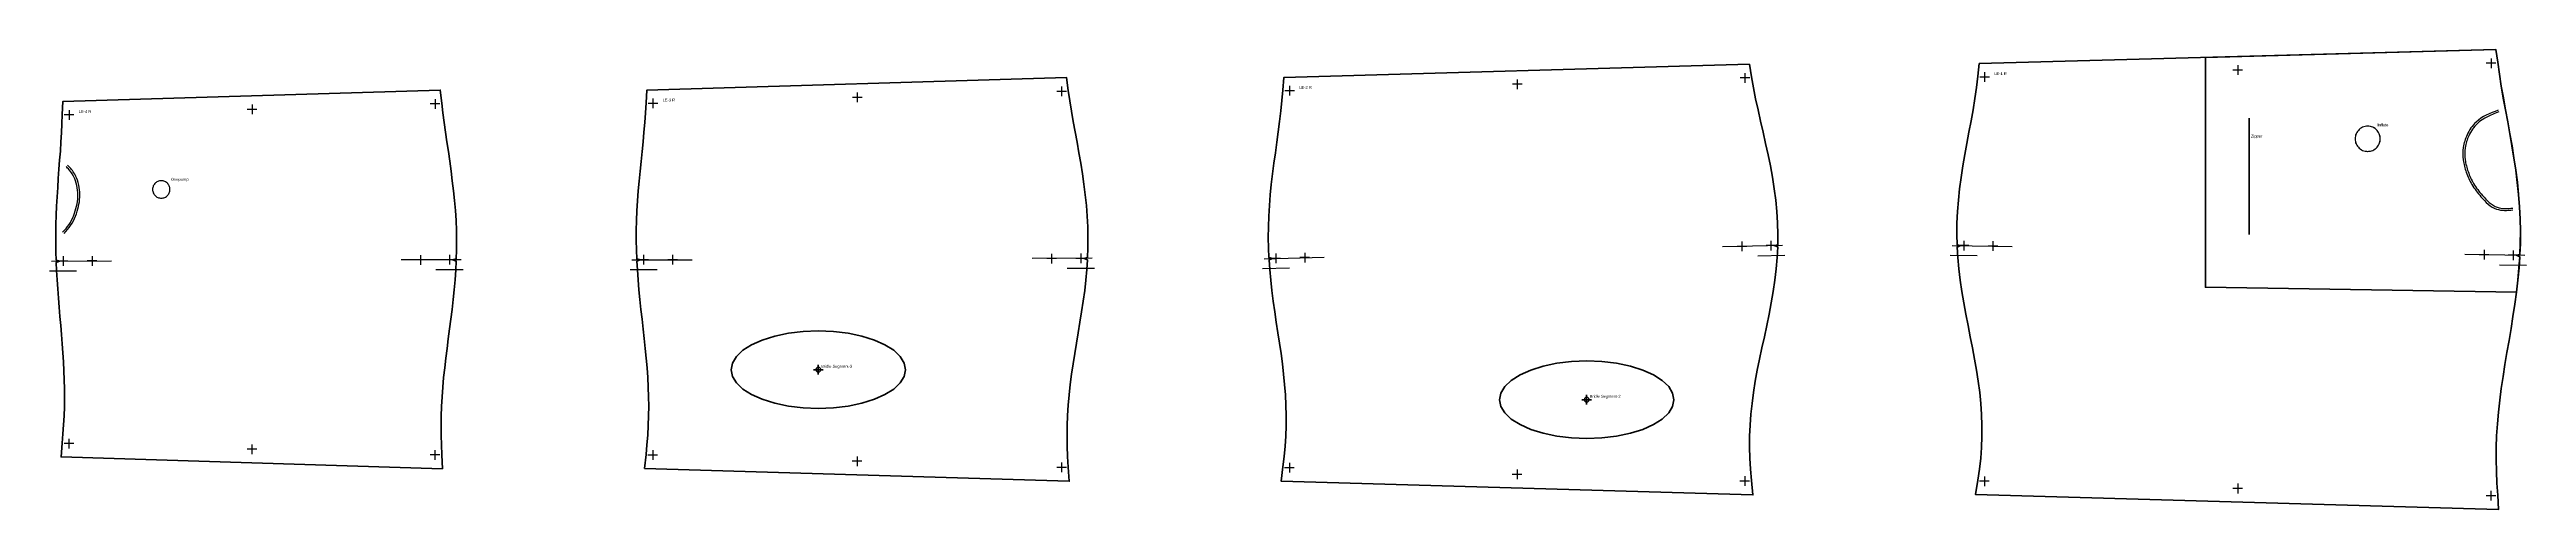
# Model space of a CAD drawing. Header units: millimetres. Extents: x -5624 to 7569, y -5370 to 2464.
# Drawn here: x -2742 to -184, y -238 to 237 of the extents above; entities that cross this region are included whole.
import ezdxf

# ---------------------------------------------------------------- set-up
doc = ezdxf.new("R2010")
doc.units = ezdxf.units.MM
doc.layers.add('CUT', color=6, linetype='Continuous', lineweight=50)
doc.layers.add('DRILL', color=2, linetype='Continuous', lineweight=35)
doc.layers.add('PEN', color=5, linetype='Continuous')
doc.layers.add('TEXT', color=3, linetype='Continuous')

# ---------------------------------------------------------------- blocks, each defined once
blk = doc.blocks.new('dacron UV-LE-1_(8)')
at = {"layer": 'CUT'}
blk.add_lwpolyline([(6.9, 1), (8.7, -11.3), (10.6, -23.6), (12.8, -35.9), (15, -48.2), (17.3, -60.6), (19.5, -73), (21.7, -85.5), (23.7, -97.9), (25.6, -110.5), (27.2, -123), (28.5, -135.6), (29.5, -148.2), (30.2, -160.8), (30.4, -173.4), (30.3, -186.1), (29.9, -197.5), (26.3, -198.4), (29.7, -199.8), (29, -211.3), (27.8, -223.9), (26.3, -236.5), (24.6, -249), (22.7, -261.5), (20.7, -274), (18.6, -286.4), (16.5, -298.8), (14.4, -311.2), (12.4, -323.5), (10.6, -335.8), (9, -348.1), (7.7, -360.3), (6.6, -372.5), (5.8, -384.8), (5.4, -397), (5.3, -409.2), (5.5, -421.5), (6, -433.7), (6.9, -446.1), (7.8, -460.8), (-532.2, -445.5), (-530, -430.7), (-528.3, -419.3), (-527, -408), (-526.2, -396.7), (-525.7, -385.4), (-525.7, -374), (-526, -362.7), (-526.8, -351.3), (-528, -340), (-529.5, -328.5), (-531.3, -317.1), (-533.3, -305.6), (-535.5, -294), (-537.8, -282.5), (-540.1, -270.9), (-542.4, -259.2), (-544.5, -247.5), (-546.5, -235.8), (-548.2, -224.1), (-549.6, -212.3), (-550.7, -200.5), (-551.3, -189.9), (-547.9, -188.4), (-551.4, -187.5), (-551.6, -176.9), (-551.5, -165.1), (-551, -153.2), (-550, -141.4), (-548.8, -129.6), (-547.2, -117.9), (-545.4, -106.1), (-543.4, -94.4), (-541.2, -82.8), (-539.1, -71.1), (-536.9, -59.5), (-534.9, -48), (-533, -36.5), (-531.3, -25), (-529.9, -13.4), (-528.4, -0.4), (5.1, 14.1), (6.9, 1)], dxfattribs=at)
at = {"layer": 'PEN'}
for p, q in [((5, 0), (-5, 0)), ((0, 5), (0, -5)), ((-518, -14.3), (-528, -14.3)), ((-523, -9.3), (-523, -19.3)), ((-256.5, -7.1), (-266.5, -7.1)), ((-261.5, -2.1), (-261.5, -12.1)), ((-558.5, -198.2), (-530.5, -198.7)), ((-556.4, -188.2), (-494.4, -189.3)), ((-539.4, -188.4), (-549.4, -188.4)), ((-544.4, -183.4), (-544.4, -193.4)), ((-509.4, -188.9), (-519.4, -188.9)), ((-514.4, -183.9), (-514.4, -193.9)), ((34.8, -198.5), (-27.2, -197.4)), ((-2.2, -197.8), (-12.2, -197.8)), ((-7.2, -192.8), (-7.2, -202.8)), ((27.8, -198.3), (17.8, -198.3)), ((22.8, -193.3), (22.8, -203.3)), ((8.6, -208.1), (36.6, -208.6)), ((-518.1, -431.7), (-528.1, -431.7)), ((-523.1, -426.7), (-523.1, -436.7)), ((-261.6, -434.2), (-261.6, -444.2)), ((-256.6, -439.2), (-266.6, -439.2)), ((4.9, -446.6), (-5.1, -446.6)), ((-0.1, -441.6), (-0.1, -451.6))]:
    blk.add_line(p, q, dxfattribs=at)
blk.add_lwpolyline([(-249.9, -56.8), (-249.9, -176.8)], dxfattribs=at)
blk.add_lwpolyline([(-127.3, -65.1), (-128.7, -65.1), (-130, -65.4), (-131.3, -65.7), (-132.6, -66.2), (-133.8, -66.8), (-135, -67.6), (-136, -68.4), (-137, -69.4), (-137.8, -70.4), (-138.6, -71.6), (-139.2, -72.8), (-139.7, -74.1), (-140, -75.4), (-140.3, -76.7), (-140.3, -78.1), (-140.3, -79.4), (-140, -80.8), (-139.7, -82.1), (-139.2, -83.4), (-138.6, -84.6), (-137.8, -85.7), (-137, -86.8), (-136, -87.7), (-135, -88.6), (-133.8, -89.3), (-132.6, -90), (-131.3, -90.4), (-130, -90.8), (-128.7, -91), (-127.3, -91.1), (-126, -91), (-124.6, -90.8), (-123.3, -90.4), (-122, -90), (-120.8, -89.3), (-119.7, -88.6), (-118.6, -87.7), (-117.7, -86.8), (-116.8, -85.7), (-116.1, -84.6), (-115.5, -83.4), (-115, -82.1), (-114.6, -80.8), (-114.4, -79.4), (-114.3, -78.1), (-114.4, -76.7), (-114.6, -75.4), (-115, -74.1), (-115.5, -72.8), (-116.1, -71.6), (-116.8, -70.4), (-117.7, -69.4), (-118.6, -68.4), (-119.7, -67.6), (-120.8, -66.8), (-122, -66.2), (-123.3, -65.7), (-124.6, -65.4), (-126, -65.1)], close=True, dxfattribs=at)
for points in [[(7.3, -48.5), (-15.5, -60.8), (-24.7, -74), (-28.6, -87), (-28.7, -99.9), (-25.5, -112.7), (-19.7, -125.3), (-10.4, -137.9), (5.7, -150.7), (22.5, -151.6)], [(8.2, -50.2), (-14.1, -62.4), (-22.9, -74.9), (-26.6, -87.3), (-26.7, -99.7), (-23.6, -112), (-18, -124.3), (-8.9, -136.5), (6.5, -148.8), (22.6, -149.6)]]:
    blk.add_spline(points, degree=3, dxfattribs=at)
at = {"layer": 'TEXT'}
for s, p in [('LE-1 R', (-513, -12.3)), ('Zipper', (-247.9, -76.8)), ('Inflate', (-117.3, -65.1))]:
    blk.add_text(s, height=3, dxfattribs=at).set_placement(p)
blk = doc.blocks.new('dacron UV-LE-2_(9)')
at = {"layer": 'CUT'}
blk.add_lwpolyline([(6.9, 1.2), (8.9, -10.3), (11.1, -21.7), (13.6, -33.1), (16.1, -44.6), (18.8, -56.1), (21.4, -67.7), (23.9, -79.3), (26.3, -90.9), (28.5, -102.6), (30.4, -114.4), (31.9, -126.1), (33, -138), (33.8, -149.8), (34.1, -161.6), (33.9, -172.3), (30.4, -173.2), (33.9, -174.6), (33.3, -185.3), (32.3, -197.1), (30.9, -208.9), (29.2, -220.7), (27.2, -232.4), (24.9, -244.1), (22.5, -255.7), (20.1, -267.3), (17.6, -278.9), (15.1, -290.4), (12.8, -301.9), (10.7, -313.3), (8.9, -324.7), (7.4, -336.1), (6.2, -347.4), (5.3, -358.7), (4.9, -370.1), (4.8, -381.4), (5.1, -392.8), (5.8, -404.2), (6.9, -415.7), (8.2, -430.6), (-479, -416.3), (-477.2, -401.7), (-475.9, -391), (-474.9, -380.4), (-474.2, -369.8), (-473.8, -359.2), (-473.8, -348.6), (-474, -338), (-474.5, -327.4), (-475.3, -316.7), (-476.3, -306.1), (-477.6, -295.4), (-479, -284.6), (-480.6, -273.9), (-482.2, -263.1), (-483.9, -252.3), (-485.5, -241.4), (-487, -230.5), (-488.4, -219.6), (-489.7, -208.7), (-490.7, -197.8), (-491.4, -188), (-488, -186.5), (-491.5, -185.6), (-491.9, -175.8), (-492.2, -164.8), (-492.1, -153.9), (-491.7, -142.9), (-491.1, -131.9), (-490.2, -120.9), (-489.1, -110), (-487.8, -99.1), (-486.4, -88.2), (-484.9, -77.3), (-483.4, -66.5), (-481.9, -55.6), (-480.5, -44.9), (-479.2, -34.1), (-478.1, -23.4), (-477.2, -12.7), (-476, 0.6), (4.6, 14.1), (6.9, 1.2)], dxfattribs=at)
at = {"layer": 'DRILL'}
for p, q in [((-158.4, -332.3), (-168.4, -332.3)), ((-163.4, -327.3), (-163.4, -337.3))]:
    blk.add_line(p, q, dxfattribs=at)
at = {"layer": 'PEN'}
for p, q in [((5, 0), (-5, 0)), ((0, 5), (0, -5)), ((-465.2, -13.3), (-475.2, -13.3)), ((-470.2, -8.3), (-470.2, -18.3)), ((-230.1, -6.6), (-240.1, -6.6)), ((-235.1, -1.6), (-235.1, -11.6)), ((38.9, -172.9), (-23.1, -174.5)), ((1.9, -174), (-8.1, -174)), ((-3.1, -169), (-3.1, -179)), ((31.9, -173.2), (21.9, -173.2)), ((26.9, -168.2), (26.9, -178.2)), ((-498.2, -196.8), (-470.2, -196)), ((-496.5, -186.7), (-434.5, -185.1)), ((-479.5, -186.4), (-489.5, -186.4)), ((-484.5, -181.4), (-484.5, -191.4)), ((-449.5, -185.6), (-459.5, -185.6)), ((-454.5, -180.6), (-454.5, -190.6)), ((13.2, -183.6), (41.2, -182.9)), ((-158.4, -332.3), (-168.4, -332.3)), ((-163.4, -327.3), (-163.4, -337.3)), ((-465.3, -402.5), (-475.3, -402.5)), ((-470.3, -397.5), (-470.3, -407.5)), ((-235.2, -404.4), (-235.2, -414.4)), ((-230.2, -409.4), (-240.2, -409.4)), ((4.9, -416.3), (-5.1, -416.3)), ((-0.1, -411.3), (-0.1, -421.3))]:
    blk.add_line(p, q, dxfattribs=at)
at = {"layer": 'TEXT'}
blk.add_text('LE-2 R', height=3, dxfattribs=at).set_placement((-460.2, -11.3))
at = {"layer": 'text'}
blk.add_text('Bridle Segment-2', height=3, dxfattribs=at).set_placement((-160.4, -330.3))
blk = doc.blocks.new('dacron UV-LE-3_(10)')
at = {"layer": 'CUT'}
blk.add_lwpolyline([(6.9, 1), (8.5, -9.7), (10.1, -20.4), (12, -31.1), (13.9, -41.8), (15.9, -52.5), (17.8, -63.3), (19.7, -74.2), (21.5, -85), (23.1, -95.9), (24.4, -106.9), (25.6, -117.8), (26.4, -128.8), (27, -139.8), (27.2, -150.8), (27.1, -161.8), (26.8, -171.7), (23.2, -172.5), (26.6, -174), (26, -183.8), (25, -194.8), (23.8, -205.7), (22.3, -216.7), (20.7, -227.5), (18.9, -238.4), (17.1, -249.2), (15.3, -260), (13.5, -270.7), (11.8, -281.5), (10.3, -292.1), (8.9, -302.8), (7.7, -313.4), (6.8, -324.1), (6.1, -334.7), (5.7, -345.3), (5.6, -355.9), (5.8, -366.5), (6.2, -377.2), (6.9, -387.9), (7.8, -402.6), (-430.6, -389.3), (-429.2, -374.9), (-428.2, -364.9), (-427.4, -355), (-426.8, -345.1), (-426.5, -335.2), (-426.3, -325.2), (-426.5, -315.3), (-426.8, -305.4), (-427.3, -295.4), (-428, -285.4), (-428.9, -275.4), (-429.9, -265.4), (-431, -255.3), (-432.1, -245.4), (-433.3, -235.2), (-434.4, -225.1), (-435.5, -215), (-436.5, -204.8), (-437.4, -194.6), (-438.1, -184.4), (-438.6, -175.4), (-435.2, -173.9), (-438.7, -173.1), (-439.1, -164), (-439.2, -153.8), (-439.2, -143.6), (-438.9, -133.4), (-438.5, -123.2), (-437.9, -113), (-437.2, -102.8), (-436.3, -92.6), (-435.3, -82.4), (-434.3, -72.3), (-433.3, -62.2), (-432.3, -52.2), (-431.3, -42.1), (-430.4, -32), (-429.7, -22), (-429.1, -12), (-428.3, 1.4), (5.1, 14.2), (6.9, 1)], dxfattribs=at)
at = {"layer": 'DRILL'}
for p, q in [((-246.3, -287.4), (-256.3, -287.4)), ((-251.3, -282.4), (-251.3, -292.4))]:
    blk.add_line(p, q, dxfattribs=at)
at = {"layer": 'PEN'}
for p, q in [((5, 0), (-5, 0)), ((0, 5), (0, -5)), ((-417.1, -12.4), (-427.1, -12.4)), ((-422.1, -7.4), (-422.1, -17.4)), ((-206.1, -6.2), (-216.1, -6.2)), ((-211.1, -1.2), (-211.1, -11.2)), ((-443.7, -174), (-381.7, -173.8)), ((-426.7, -173.9), (-436.7, -173.9)), ((-431.7, -168.9), (-431.7, -178.9)), ((-396.7, -173.8), (-406.7, -173.8)), ((-401.7, -168.8), (-401.7, -178.8)), ((31.7, -172.4), (-30.3, -172.6)), ((-5.3, -172.6), (-15.3, -172.6)), ((-10.3, -167.6), (-10.3, -177.6)), ((24.7, -172.5), (14.7, -172.5)), ((19.7, -167.5), (19.7, -177.5)), ((-445.7, -184), (-417.7, -183.9)), ((5.8, -182.5), (33.8, -182.4)), ((-246.3, -287.4), (-256.3, -287.4)), ((-251.3, -282.4), (-251.3, -292.4)), ((-417.2, -375.6), (-427.2, -375.6)), ((-422.2, -370.6), (-422.2, -380.6)), ((-206.2, -382), (-216.2, -382)), ((-211.2, -377), (-211.2, -387)), ((-0.1, -383.4), (-0.1, -393.4)), ((4.9, -388.4), (-5.1, -388.4))]:
    blk.add_line(p, q, dxfattribs=at)
at = {"layer": 'TEXT'}
blk.add_text('LE-3 R', height=3, dxfattribs=at).set_placement((-412.1, -10.4))
at = {"layer": 'text'}
blk.add_text('Bridle Segment-3', height=3, dxfattribs=at).set_placement((-248.3, -285.4))
blk = doc.blocks.new('dacron UV-LE-4_(11)')
at = {"layer": 'CUT'}
blk.add_lwpolyline([(7, 0.8), (8.1, -9.2), (9.4, -19.2), (10.8, -29.2), (12.2, -39.2), (13.7, -49.2), (15.1, -59.3), (16.5, -69.4), (17.8, -79.6), (19, -89.7), (20.1, -99.9), (20.9, -110.1), (21.6, -120.3), (22, -130.6), (22.2, -140.8), (22.1, -151.1), (21.9, -160.1), (18.3, -161), (21.8, -162.5), (21.3, -171.5), (20.6, -181.7), (19.7, -191.9), (18.7, -202.1), (17.5, -212.2), (16.2, -222.4), (14.9, -232.4), (13.6, -242.5), (12.3, -252.6), (11, -262.6), (9.9, -272.6), (8.8, -282.6), (7.9, -292.5), (7.2, -302.5), (6.7, -312.4), (6.4, -322.4), (6.2, -332.3), (6.3, -342.3), (6.5, -352.2), (6.9, -362.3), (7.5, -376.8), (-386.3, -364.6), (-385, -350.3), (-384.3, -340.9), (-383.6, -331.6), (-383.1, -322.3), (-382.8, -313), (-382.7, -303.7), (-382.7, -294.4), (-382.9, -285.1), (-383.3, -275.8), (-383.7, -266.4), (-384.3, -257.1), (-385, -247.7), (-385.8, -238.3), (-386.5, -229), (-387.4, -219.5), (-388.2, -210.1), (-388.9, -200.6), (-389.7, -191.1), (-390.3, -181.6), (-390.8, -172.1), (-391.2, -163.8), (-387.7, -162.4), (-391.2, -161.4), (-391.5, -153.1), (-391.6, -143.5), (-391.6, -134), (-391.5, -124.5), (-391.2, -115), (-390.8, -105.5), (-390.3, -95.9), (-389.7, -86.5), (-389.1, -77), (-388.4, -67.4), (-387.7, -58), (-387, -48.7), (-386.4, -39.3), (-385.8, -29.9), (-385.3, -20.5), (-385, -11.1), (-384.5, 2.4), (5.4, 14.2), (7, 0.8)], dxfattribs=at)
at = {"layer": 'PEN'}
for p, q in [((5, 0), (-5, 0)), ((0, 5), (0, -5)), ((-373, -11.4), (-383, -11.4)), ((-378, -6.4), (-378, -16.4)), ((-184, -5.7), (-194, -5.7)), ((-189, -0.7), (-189, -10.7)), ((-398.2, -172.4), (-370.2, -172.3)), ((-396.2, -162.4), (-334.2, -162.2)), ((-379.2, -162.3), (-389.2, -162.3)), ((-384.2, -157.3), (-384.2, -167.3)), ((-349.2, -162.2), (-359.2, -162.2)), ((-354.2, -157.2), (-354.2, -167.2)), ((26.8, -161), (-35.2, -161.2)), ((-10.2, -161.1), (-20.2, -161.1)), ((-15.2, -156.1), (-15.2, -166.1)), ((0.9, -171.1), (28.9, -171)), ((19.8, -161), (9.8, -161)), ((14.8, -156), (14.8, -166)), ((-373.1, -350.8), (-383.1, -350.8)), ((-378.1, -345.8), (-378.1, -355.8)), ((-184.1, -356.7), (-194.1, -356.7)), ((-189.1, -351.7), (-189.1, -361.7)), ((-0.1, -357.5), (-0.1, -367.5)), ((4.9, -362.5), (-5.1, -362.5))]:
    blk.add_line(p, q, dxfattribs=at)
blk.add_lwpolyline([(-282.8, -79.4), (-283.7, -79.4), (-284.6, -79.6), (-285.5, -79.8), (-286.4, -80.2), (-287.3, -80.6), (-288, -81.1), (-288.8, -81.7), (-289.4, -82.4), (-290, -83.1), (-290.6, -83.9), (-291, -84.7), (-291.3, -85.6), (-291.6, -86.5), (-291.7, -87.4), (-291.8, -88.4), (-291.7, -89.3), (-291.6, -90.3), (-291.3, -91.2), (-291, -92), (-290.6, -92.9), (-290, -93.7), (-289.4, -94.4), (-288.8, -95.1), (-288, -95.7), (-287.3, -96.2), (-286.4, -96.6), (-285.5, -96.9), (-284.6, -97.2), (-283.7, -97.3), (-282.8, -97.4), (-281.8, -97.3), (-280.9, -97.2), (-280, -96.9), (-279.1, -96.6), (-278.3, -96.2), (-277.5, -95.7), (-276.7, -95.1), (-276.1, -94.4), (-275.5, -93.7), (-275, -92.9), (-274.5, -92), (-274.2, -91.2), (-274, -90.3), (-273.8, -89.3), (-273.8, -88.4), (-273.8, -87.4), (-274, -86.5), (-274.2, -85.6), (-274.5, -84.7), (-275, -83.9), (-275.5, -83.1), (-276.1, -82.4), (-276.7, -81.7), (-277.5, -81.1), (-278.3, -80.6), (-279.1, -80.2), (-280, -79.8), (-280.9, -79.6), (-281.8, -79.4)], close=True, dxfattribs=at)
for points in [[(-384.6, -132.4), (-378, -124.6), (-373.2, -115.1), (-370.3, -105.6), (-368.9, -96.1), (-369.5, -86.7), (-372.1, -77.3), (-377.9, -68), (-381.1, -64.6)], [(-383, -133.7), (-376.4, -125.7), (-371.3, -115.8), (-368.3, -106), (-366.9, -96.2), (-367.5, -86.4), (-370.3, -76.5), (-376.3, -66.7), (-379.7, -63.2)]]:
    blk.add_spline(points, degree=3, dxfattribs=at)
at = {"layer": 'TEXT'}
for s, p in [('LE-4 R', (-368, -9.4)), ('Onepump', (-272.8, -79.4))]:
    blk.add_text(s, height=3, dxfattribs=at).set_placement(p)
blk = doc.blocks.new('dacron UV-LE-1.center_patch_(36)')
at = {"layer": 'CUT'}
blk.add_lwpolyline([(0, 0), (1.9, -13.2), (3.6, -25.5), (5.6, -37.8), (7.7, -50.1), (9.9, -62.4), (12.2, -74.8), (14.5, -87.2), (16.6, -99.6), (18.7, -112.1), (20.5, -124.6), (22.1, -137.2), (23.5, -149.7), (24.5, -162.3), (25.1, -175), (25.4, -187.6), (25.2, -200.2), (24.8, -211.7), (21.3, -212.5), (24.7, -214), (23.9, -225.4), (22.7, -238), (21.3, -250.6), (-300, -245.4), (-300, -8.2), (0, 0)], dxfattribs=at)
at = {"layer": 'PEN'}
for points in [[(-255, -71), (-255, -191)], [(-132.4, -79.2), (-133.7, -79.3), (-135.1, -79.5), (-136.4, -79.9), (-137.7, -80.3), (-138.9, -81), (-140, -81.7), (-141.1, -82.6), (-142, -83.5), (-142.9, -84.6), (-143.6, -85.7), (-144.3, -86.9), (-144.8, -88.2), (-145.1, -89.5), (-145.3, -90.9), (-145.4, -92.2), (-145.3, -93.6), (-145.1, -94.9), (-144.8, -96.2), (-144.3, -97.5), (-143.6, -98.7), (-142.9, -99.9), (-142, -100.9), (-141.1, -101.9), (-140, -102.7), (-138.9, -103.5), (-137.7, -104.1), (-136.4, -104.6), (-135.1, -104.9), (-133.7, -105.1), (-132.4, -105.2), (-131, -105.1), (-129.7, -104.9), (-128.4, -104.6), (-127.1, -104.1), (-125.9, -103.5), (-124.7, -102.7), (-123.7, -101.9), (-122.7, -100.9), (-121.9, -99.9), (-121.1, -98.7), (-120.5, -97.5), (-120, -96.2), (-119.7, -94.9), (-119.5, -93.6), (-119.4, -92.2), (-119.5, -90.9), (-119.7, -89.5), (-120, -88.2), (-120.5, -86.9), (-121.1, -85.7), (-121.9, -84.6), (-122.7, -83.5), (-123.7, -82.6), (-124.7, -81.7), (-125.9, -81), (-127.1, -80.3), (-128.4, -79.9), (-129.7, -79.5), (-131, -79.3)]]:
    blk.add_lwpolyline(points, dxfattribs=at)
blk = doc.blocks.new('dacron UV-LE-2.bap_reinf_(38)')
at = {"layer": 'CUT'}
blk.add_lwpolyline([(0, 0), (-15.6, -0.6), (-30.8, -2.4), (-45, -5.4), (-57.9, -9.4), (-68.9, -14.3), (-77.9, -20), (-84.6, -26.3), (-88.6, -33.1), (-90, -40), (-88.6, -46.9), (-84.6, -53.7), (-77.9, -60), (-68.9, -65.7), (-57.9, -70.6), (-45, -74.6), (-30.8, -77.6), (-15.6, -79.4), (0, -80), (15.6, -79.4), (30.8, -77.6), (45, -74.6), (57.9, -70.6), (68.9, -65.7), (77.9, -60), (84.6, -53.7), (88.6, -46.9), (90, -40), (88.6, -33.1), (84.6, -26.3), (77.9, -20), (68.9, -14.3), (57.9, -9.4), (45, -5.4), (30.8, -2.4), (15.6, -0.6)], close=True, dxfattribs=at)
blk.add_lwpolyline([(0, 0), (-15.6, -0.6), (-30.8, -2.4), (-45, -5.4), (-57.9, -9.4), (-68.9, -14.3), (-77.9, -20), (-84.6, -26.3), (-88.6, -33.1), (-90, -40), (-88.6, -46.9), (-84.6, -53.7), (-77.9, -60), (-68.9, -65.7), (-57.9, -70.6), (-45, -74.6), (-30.8, -77.6), (-15.6, -79.4), (0, -80), (15.6, -79.4), (30.8, -77.6), (45, -74.6), (57.9, -70.6), (68.9, -65.7), (77.9, -60), (84.6, -53.7), (88.6, -46.9), (90, -40), (88.6, -33.1), (84.6, -26.3), (77.9, -20), (68.9, -14.3), (57.9, -9.4), (45, -5.4), (30.8, -2.4), (15.6, -0.6)], close=True, dxfattribs=at)
at = {"layer": 'PEN'}
blk.add_lwpolyline([(0, -37.5), (-0.4, -37.5), (-0.9, -37.7), (-1.3, -37.8), (-1.6, -38.1), (-1.9, -38.4), (-2.2, -38.7), (-2.3, -39.1), (-2.5, -39.6), (-2.5, -40), (-2.5, -40.4), (-2.3, -40.9), (-2.2, -41.2), (-1.9, -41.6), (-1.6, -41.9), (-1.3, -42.2), (-0.9, -42.3), (-0.4, -42.5), (0, -42.5), (0.4, -42.5), (0.9, -42.3), (1.2, -42.2), (1.6, -41.9), (1.9, -41.6), (2.2, -41.2), (2.3, -40.9), (2.5, -40.4), (2.5, -40), (2.5, -39.6), (2.3, -39.1), (2.2, -38.7), (1.9, -38.4), (1.6, -38.1), (1.2, -37.8), (0.9, -37.7), (0.4, -37.5)], close=True, dxfattribs=at)
blk = doc.blocks.new('dacron UV-LE-3.bap_reinf_(41)')
at = {"layer": 'CUT'}
blk.add_lwpolyline([(0, 0), (-15.6, -0.6), (-30.8, -2.4), (-45, -5.4), (-57.9, -9.4), (-68.9, -14.3), (-77.9, -20), (-84.6, -26.3), (-88.6, -33.1), (-90, -40), (-88.6, -46.9), (-84.6, -53.7), (-77.9, -60), (-68.9, -65.7), (-57.9, -70.6), (-45, -74.6), (-30.8, -77.6), (-15.6, -79.4), (0, -80), (15.6, -79.4), (30.8, -77.6), (45, -74.6), (57.9, -70.6), (68.9, -65.7), (77.9, -60), (84.6, -53.7), (88.6, -46.9), (90, -40), (88.6, -33.1), (84.6, -26.3), (77.9, -20), (68.9, -14.3), (57.9, -9.4), (45, -5.4), (30.8, -2.4), (15.6, -0.6)], close=True, dxfattribs=at)
blk.add_lwpolyline([(0, 0), (-15.6, -0.6), (-30.8, -2.4), (-45, -5.4), (-57.9, -9.4), (-68.9, -14.3), (-77.9, -20), (-84.6, -26.3), (-88.6, -33.1), (-90, -40), (-88.6, -46.9), (-84.6, -53.7), (-77.9, -60), (-68.9, -65.7), (-57.9, -70.6), (-45, -74.6), (-30.8, -77.6), (-15.6, -79.4), (0, -80), (15.6, -79.4), (30.8, -77.6), (45, -74.6), (57.9, -70.6), (68.9, -65.7), (77.9, -60), (84.6, -53.7), (88.6, -46.9), (90, -40), (88.6, -33.1), (84.6, -26.3), (77.9, -20), (68.9, -14.3), (57.9, -9.4), (45, -5.4), (30.8, -2.4), (15.6, -0.6)], close=True, dxfattribs=at)
at = {"layer": 'PEN'}
blk.add_lwpolyline([(0, -37.5), (-0.4, -37.5), (-0.9, -37.7), (-1.2, -37.8), (-1.6, -38.1), (-1.9, -38.4), (-2.2, -38.7), (-2.3, -39.1), (-2.5, -39.6), (-2.5, -40), (-2.5, -40.4), (-2.3, -40.9), (-2.2, -41.2), (-1.9, -41.6), (-1.6, -41.9), (-1.2, -42.2), (-0.9, -42.3), (-0.4, -42.5), (0, -42.5), (0.4, -42.5), (0.9, -42.3), (1.2, -42.2), (1.6, -41.9), (1.9, -41.6), (2.2, -41.2), (2.3, -40.9), (2.5, -40.4), (2.5, -40), (2.5, -39.6), (2.3, -39.1), (2.2, -38.7), (1.9, -38.4), (1.6, -38.1), (1.2, -37.8), (0.9, -37.7), (0.4, -37.5)], close=True, dxfattribs=at)

msp = doc.modelspace()

# ---------------------------------------------------------------- block references
for name, p in [('dacron UV-LE-1_(8)', (-220.8, 223.2)), ('dacron UV-LE-1.center_patch_(36)', (-215.8, 237.3)), ('dacron UV-LE-3_(10)', (-1696.9, 194.1)), ('dacron UV-LE-2_(9)', (-991.3, 208)), ('dacron UV-LE-4_(11)', (-2343.9, 181.2)), ('dacron UV-LE-3.bap_reinf_(41)', (-1948.2, -53.3)), ('dacron UV-LE-2.bap_reinf_(38)', (-1154.6, -84.3))]:
    msp.add_blockref(name, p)

doc.saveas('drawing.dxf')
